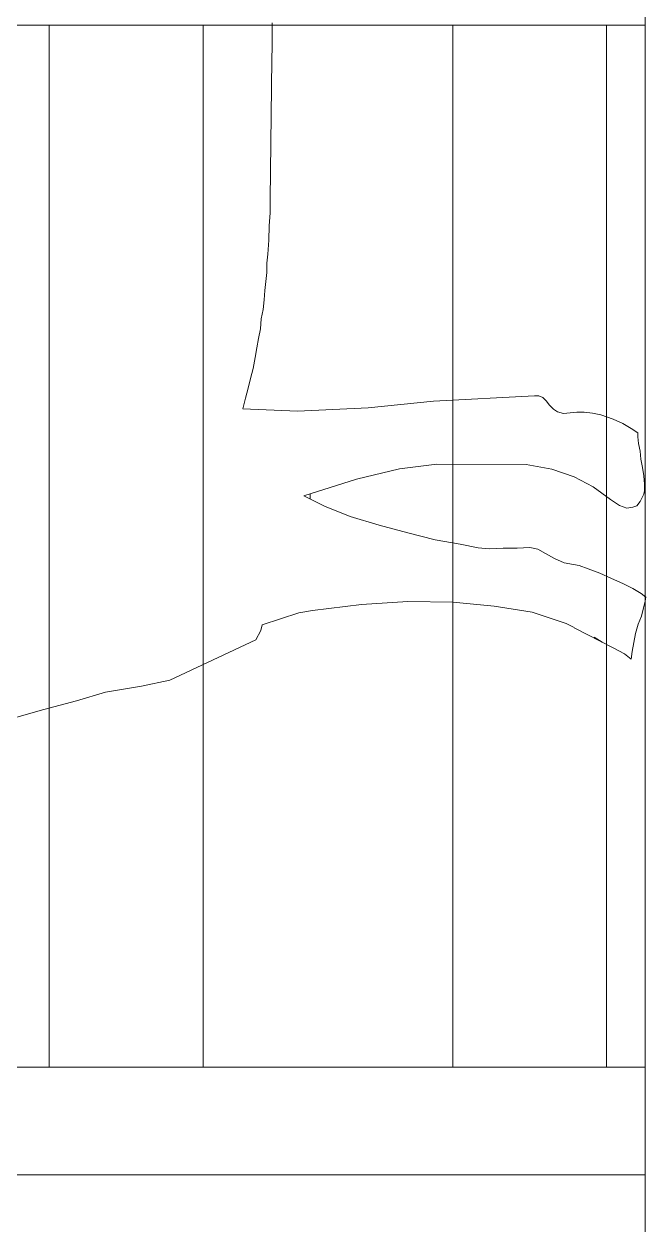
# Model space of a CAD drawing. Header units: millimetres. Extents: x 73 to 57768, y -40361 to 10065.
# Drawn here: x 25203 to 25283.9, y 3256.1 to 3412.3 of the extents above; entities that cross this region are included whole.
import ezdxf

# ---------------------------------------------------------------- set-up
doc = ezdxf.new("R2010")
doc.units = ezdxf.units.MM
doc.layers.add('pogled', color=7, linetype='Continuous', lineweight=5, true_color=0x8db1c3)

msp = doc.modelspace()

# ---------------------------------------------------------------- linework, layer by layer
at = {"layer": 'pogled'}
for p, q in [((25235.249, 3410.915), (25235.267, 3412.425)), ((25235.249, 3410.915), (25235.267, 3412.425)), ((25235.249, 3410.915), (25235.267, 3412.425)), ((25235.249, 3410.915), (25235.267, 3412.425)), ((25235.23, 3409.297), (25235.249, 3410.915)), ((25235.23, 3409.297), (25235.249, 3410.915)), ((25235.23, 3409.297), (25235.249, 3410.915)), ((25235.23, 3409.297), (25235.249, 3410.915)), ((25235.21, 3407.68), (25235.23, 3409.297)), ((25235.21, 3407.68), (25235.23, 3409.297)), ((25235.21, 3407.68), (25235.23, 3409.297)), ((25235.21, 3407.68), (25235.23, 3409.297)), ((25234.992, 3389.456), (25235.21, 3407.68)), ((25234.992, 3389.456), (25235.21, 3407.68)), ((25234.992, 3389.456), (25235.21, 3407.68)), ((25234.992, 3389.456), (25235.21, 3407.68)), ((25234.972, 3387.73), (25234.992, 3389.456)), ((25234.972, 3387.73), (25234.992, 3389.456)), ((25234.972, 3387.73), (25234.992, 3389.456)), ((25234.972, 3387.73), (25234.992, 3389.456)), ((25234.843, 3386.006), (25234.972, 3387.73)), ((25234.843, 3386.006), (25234.972, 3387.73)), ((25234.843, 3386.006), (25234.972, 3387.73)), ((25234.843, 3386.006), (25234.972, 3387.73)), ((25234.821, 3384.173), (25234.843, 3386.006)), ((25234.821, 3384.173), (25234.843, 3386.006)), ((25234.821, 3384.173), (25234.843, 3386.006)), ((25234.821, 3384.173), (25234.843, 3386.006)), ((25234.692, 3382.341), (25234.821, 3384.173)), ((25234.692, 3382.341), (25234.821, 3384.173)), ((25234.692, 3382.341), (25234.821, 3384.173)), ((25234.692, 3382.341), (25234.821, 3384.173)), ((25234.57, 3381.156), (25234.692, 3382.341)), ((25234.57, 3381.156), (25234.692, 3382.341)), ((25234.57, 3381.156), (25234.692, 3382.341)), ((25234.57, 3381.156), (25234.692, 3382.341)), ((25234.433, 3378.785), (25234.555, 3379.97)), ((25234.433, 3378.785), (25234.555, 3379.97)), ((25234.433, 3378.785), (25234.555, 3379.97)), ((25234.433, 3378.785), (25234.555, 3379.97)), ((25234.555, 3379.97), (25234.57, 3381.156)), ((25234.555, 3379.97), (25234.57, 3381.156)), ((25234.555, 3379.97), (25234.57, 3381.156)), ((25234.555, 3379.97), (25234.57, 3381.156)), ((25234.311, 3377.6), (25234.433, 3378.785)), ((25234.311, 3377.6), (25234.433, 3378.785)), ((25234.311, 3377.6), (25234.433, 3378.785)), ((25234.311, 3377.6), (25234.433, 3378.785)), ((25234.189, 3376.415), (25234.311, 3377.6)), ((25234.189, 3376.415), (25234.311, 3377.6)), ((25234.189, 3376.415), (25234.311, 3377.6)), ((25234.189, 3376.415), (25234.311, 3377.6)), ((25233.836, 3373.939), (25234.066, 3375.123)), ((25233.836, 3373.939), (25234.066, 3375.123)), ((25233.836, 3373.939), (25234.066, 3375.123)), ((25233.836, 3373.939), (25234.066, 3375.123)), ((25234.066, 3375.123), (25234.189, 3376.415)), ((25234.066, 3375.123), (25234.189, 3376.415)), ((25234.066, 3375.123), (25234.189, 3376.415)), ((25234.066, 3375.123), (25234.189, 3376.415)), ((25233.713, 3372.646), (25233.836, 3373.939)), ((25233.713, 3372.646), (25233.836, 3373.939)), ((25233.713, 3372.646), (25233.836, 3373.939)), ((25233.713, 3372.646), (25233.836, 3373.939)), ((25233.482, 3371.355), (25233.713, 3372.646)), ((25233.482, 3371.355), (25233.713, 3372.646)), ((25233.482, 3371.355), (25233.713, 3372.646)), ((25233.482, 3371.355), (25233.713, 3372.646)), ((25233.252, 3370.171), (25233.482, 3371.355)), ((25233.252, 3370.171), (25233.482, 3371.355)), ((25233.252, 3370.171), (25233.482, 3371.355)), ((25233.252, 3370.171), (25233.482, 3371.355)), ((25232.788, 3367.48), (25233.021, 3368.88)), ((25232.788, 3367.48), (25233.021, 3368.88)), ((25232.788, 3367.48), (25233.021, 3368.88)), ((25232.788, 3367.48), (25233.021, 3368.88)), ((25233.021, 3368.88), (25233.252, 3370.171)), ((25233.021, 3368.88), (25233.252, 3370.171)), ((25233.021, 3368.88), (25233.252, 3370.171)), ((25233.021, 3368.88), (25233.252, 3370.171)), ((25232.449, 3366.19), (25232.788, 3367.48)), ((25232.449, 3366.19), (25232.788, 3367.48)), ((25232.449, 3366.19), (25232.788, 3367.48)), ((25232.449, 3366.19), (25232.788, 3367.48)), ((25232.11, 3364.9), (25232.449, 3366.19)), ((25232.11, 3364.9), (25232.449, 3366.19)), ((25232.11, 3364.9), (25232.449, 3366.19)), ((25232.11, 3364.9), (25232.449, 3366.19)), ((25231.771, 3363.61), (25232.11, 3364.9)), ((25231.771, 3363.61), (25232.11, 3364.9)), ((25231.771, 3363.61), (25232.11, 3364.9)), ((25231.771, 3363.61), (25232.11, 3364.9)), ((25231.431, 3362.212), (25231.771, 3363.61)), ((25231.431, 3362.212), (25231.771, 3363.61)), ((25231.431, 3362.212), (25231.771, 3363.61)), ((25231.431, 3362.212), (25231.771, 3363.61)), ((25256.249, 3363.209), (25247.718, 3362.341)), ((25256.249, 3363.209), (25247.718, 3362.341)), ((25256.249, 3363.209), (25247.718, 3362.341)), ((25256.249, 3363.209), (25247.718, 3362.341)), ((25269.39, 3363.915), (25256.249, 3363.209)), ((25269.39, 3363.915), (25256.249, 3363.209)), ((25269.39, 3363.915), (25256.249, 3363.209)), ((25269.39, 3363.915), (25256.249, 3363.209)), ((25269.929, 3363.909), (25269.39, 3363.915)), ((25269.929, 3363.909), (25269.39, 3363.915)), ((25269.929, 3363.909), (25269.39, 3363.915)), ((25269.929, 3363.909), (25269.39, 3363.915)), ((25270.465, 3363.687), (25269.929, 3363.909)), ((25270.465, 3363.687), (25269.929, 3363.909)), ((25270.465, 3363.687), (25269.929, 3363.909)), ((25270.465, 3363.687), (25269.929, 3363.909)), ((25270.891, 3363.25), (25270.465, 3363.687)), ((25270.891, 3363.25), (25270.465, 3363.687)), ((25270.891, 3363.25), (25270.465, 3363.687)), ((25270.891, 3363.25), (25270.465, 3363.687)), ((25271.316, 3362.706), (25270.891, 3363.25)), ((25271.316, 3362.706), (25270.891, 3363.25)), ((25271.316, 3362.706), (25270.891, 3363.25)), ((25271.316, 3362.706), (25270.891, 3363.25)), ((25271.849, 3362.16), (25271.316, 3362.706)), ((25271.849, 3362.16), (25271.316, 3362.706)), ((25271.849, 3362.16), (25271.316, 3362.706)), ((25271.849, 3362.16), (25271.316, 3362.706)), ((25238.546, 3361.911), (25231.431, 3362.212)), ((25238.546, 3361.911), (25231.431, 3362.212)), ((25238.546, 3361.911), (25231.431, 3362.212)), ((25238.546, 3361.911), (25231.431, 3362.212)), ((25247.718, 3362.341), (25238.546, 3361.911)), ((25247.718, 3362.341), (25238.546, 3361.911)), ((25247.718, 3362.341), (25238.546, 3361.911)), ((25247.718, 3362.341), (25238.546, 3361.911)), ((25272.384, 3361.83), (25271.849, 3362.16)), ((25272.384, 3361.83), (25271.849, 3362.16)), ((25272.384, 3361.83), (25271.849, 3362.16)), ((25272.384, 3361.83), (25271.849, 3362.16)), ((25273.137, 3361.606), (25272.384, 3361.83)), ((25273.137, 3361.606), (25272.384, 3361.83)), ((25273.137, 3361.606), (25272.384, 3361.83)), ((25273.137, 3361.606), (25272.384, 3361.83)), ((25274.001, 3361.703), (25273.137, 3361.606)), ((25274.001, 3361.703), (25273.137, 3361.606)), ((25274.001, 3361.703), (25273.137, 3361.606)), ((25274.001, 3361.703), (25273.137, 3361.606)), ((25274.865, 3361.801), (25274.001, 3361.703)), ((25274.865, 3361.801), (25274.001, 3361.703)), ((25274.865, 3361.801), (25274.001, 3361.703)), ((25274.865, 3361.801), (25274.001, 3361.703)), ((25275.835, 3361.789), (25274.865, 3361.801)), ((25275.835, 3361.789), (25274.865, 3361.801)), ((25275.835, 3361.789), (25274.865, 3361.801)), ((25275.835, 3361.789), (25274.865, 3361.801)), ((25276.912, 3361.668), (25275.835, 3361.789)), ((25276.912, 3361.668), (25275.835, 3361.789)), ((25276.912, 3361.668), (25275.835, 3361.789)), ((25276.912, 3361.668), (25275.835, 3361.789)), ((25277.988, 3361.44), (25276.912, 3361.668)), ((25277.988, 3361.44), (25276.912, 3361.668)), ((25277.988, 3361.44), (25276.912, 3361.668)), ((25277.988, 3361.44), (25276.912, 3361.668)), ((25279.599, 3360.881), (25277.988, 3361.44)), ((25279.599, 3360.881), (25277.988, 3361.44)), ((25279.599, 3360.881), (25277.988, 3361.44)), ((25279.599, 3360.881), (25277.988, 3361.44)), ((25280.887, 3360.327), (25279.599, 3360.881)), ((25280.887, 3360.327), (25279.599, 3360.881)), ((25280.887, 3360.327), (25279.599, 3360.881)), ((25280.887, 3360.327), (25279.599, 3360.881)), ((25281.957, 3359.667), (25280.887, 3360.327)), ((25281.957, 3359.667), (25280.887, 3360.327)), ((25281.957, 3359.667), (25280.887, 3360.327)), ((25281.957, 3359.667), (25280.887, 3360.327)), ((25282.814, 3359.117), (25281.957, 3359.667)), ((25282.814, 3359.117), (25281.957, 3359.667)), ((25282.814, 3359.117), (25281.957, 3359.667)), ((25282.814, 3359.117), (25281.957, 3359.667)), ((25282.807, 3358.578), (25282.814, 3359.117)), ((25282.807, 3358.578), (25282.814, 3359.117)), ((25282.807, 3358.578), (25282.814, 3359.117)), ((25282.807, 3358.578), (25282.814, 3359.117)), ((25282.905, 3357.714), (25282.807, 3358.578)), ((25282.905, 3357.714), (25282.807, 3358.578)), ((25282.905, 3357.714), (25282.807, 3358.578)), ((25282.905, 3357.714), (25282.807, 3358.578)), ((25283.109, 3356.741), (25282.905, 3357.714)), ((25283.109, 3356.741), (25282.905, 3357.714)), ((25283.109, 3356.741), (25282.905, 3357.714)), ((25283.109, 3356.741), (25282.905, 3357.714)), ((25283.204, 3355.661), (25283.109, 3356.741)), ((25283.204, 3355.661), (25283.109, 3356.741)), ((25283.204, 3355.661), (25283.109, 3356.741)), ((25283.204, 3355.661), (25283.109, 3356.741)), ((25251.83, 3354.419), (25256.69, 3355.008)), ((25251.83, 3354.419), (25256.69, 3355.008)), ((25251.83, 3354.419), (25256.69, 3355.008)), ((25251.83, 3354.419), (25256.69, 3355.008)), ((25256.69, 3355.008), (25268.312, 3354.976)), ((25256.69, 3355.008), (25268.312, 3354.976)), ((25256.69, 3355.008), (25268.312, 3354.976)), ((25256.69, 3355.008), (25268.312, 3354.976)), ((25268.312, 3354.976), (25271.648, 3354.397)), ((25268.312, 3354.976), (25271.648, 3354.397)), ((25268.312, 3354.976), (25271.648, 3354.397)), ((25268.312, 3354.976), (25271.648, 3354.397)), ((25283.406, 3354.58), (25283.204, 3355.661)), ((25283.406, 3354.58), (25283.204, 3355.661)), ((25283.406, 3354.58), (25283.204, 3355.661)), ((25283.406, 3354.58), (25283.204, 3355.661)), ((25246.205, 3353.084), (25251.83, 3354.419)), ((25246.205, 3353.084), (25251.83, 3354.419)), ((25246.205, 3353.084), (25251.83, 3354.419)), ((25246.205, 3353.084), (25251.83, 3354.419)), ((25271.648, 3354.397), (25274.548, 3353.392)), ((25271.648, 3354.397), (25274.548, 3353.392)), ((25271.648, 3354.397), (25274.548, 3353.392)), ((25271.648, 3354.397), (25274.548, 3353.392)), ((25274.548, 3353.392), (25277.013, 3352.068)), ((25274.548, 3353.392), (25277.013, 3352.068)), ((25274.548, 3353.392), (25277.013, 3352.068)), ((25274.548, 3353.392), (25277.013, 3352.068)), ((25283.609, 3353.499), (25283.406, 3354.58)), ((25283.609, 3353.499), (25283.406, 3354.58)), ((25283.609, 3353.499), (25283.406, 3354.58)), ((25283.609, 3353.499), (25283.406, 3354.58)), ((25283.704, 3352.42), (25283.609, 3353.499)), ((25283.704, 3352.42), (25283.609, 3353.499)), ((25283.704, 3352.42), (25283.609, 3353.499)), ((25283.704, 3352.42), (25283.609, 3353.499)), ((25239.385, 3350.9), (25246.205, 3353.084)), ((25239.385, 3350.9), (25246.205, 3353.084)), ((25239.385, 3350.9), (25246.205, 3353.084)), ((25239.385, 3350.9), (25246.205, 3353.084)), ((25277.013, 3352.068), (25279.258, 3350.424)), ((25277.013, 3352.068), (25279.258, 3350.424)), ((25277.013, 3352.068), (25279.258, 3350.424)), ((25277.013, 3352.068), (25279.258, 3350.424)), ((25283.694, 3351.557), (25283.704, 3352.42)), ((25283.694, 3351.557), (25283.704, 3352.42)), ((25283.694, 3351.557), (25283.704, 3352.42)), ((25283.694, 3351.557), (25283.704, 3352.42)), ((25242.065, 3349.574), (25239.385, 3350.9)), ((25242.065, 3349.574), (25239.385, 3350.9)), ((25242.065, 3349.574), (25239.385, 3350.9)), ((25242.065, 3349.574), (25239.385, 3350.9)), ((25240.177, 3351.154), (25240.192, 3350.501)), ((25240.177, 3351.154), (25240.192, 3350.501)), ((25240.177, 3351.154), (25240.192, 3350.501)), ((25240.177, 3351.154), (25240.192, 3350.501)), ((25279.258, 3350.424), (25280.436, 3349.655)), ((25279.258, 3350.424), (25280.436, 3349.655)), ((25279.258, 3350.424), (25280.436, 3349.655)), ((25279.258, 3350.424), (25280.436, 3349.655)), ((25282.7, 3349.628), (25283.138, 3350.162)), ((25282.7, 3349.628), (25283.138, 3350.162)), ((25282.7, 3349.628), (25283.138, 3350.162)), ((25282.7, 3349.628), (25283.138, 3350.162)), ((25283.138, 3350.162), (25283.36, 3350.698)), ((25283.138, 3350.162), (25283.36, 3350.698)), ((25283.138, 3350.162), (25283.36, 3350.698)), ((25283.138, 3350.162), (25283.36, 3350.698)), ((25283.36, 3350.698), (25283.581, 3351.127)), ((25283.36, 3350.698), (25283.581, 3351.127)), ((25283.36, 3350.698), (25283.581, 3351.127)), ((25283.36, 3350.698), (25283.581, 3351.127)), ((25283.581, 3351.127), (25283.694, 3351.557)), ((25283.581, 3351.127), (25283.694, 3351.557)), ((25283.581, 3351.127), (25283.694, 3351.557)), ((25283.581, 3351.127), (25283.694, 3351.557)), ((25245.393, 3348.24), (25242.065, 3349.574)), ((25245.393, 3348.24), (25242.065, 3349.574)), ((25245.393, 3348.24), (25242.065, 3349.574)), ((25245.393, 3348.24), (25242.065, 3349.574)), ((25280.436, 3349.655), (25281.402, 3349.32)), ((25280.436, 3349.655), (25281.402, 3349.32)), ((25280.436, 3349.655), (25281.402, 3349.32)), ((25280.436, 3349.655), (25281.402, 3349.32)), ((25281.402, 3349.32), (25282.158, 3349.418)), ((25281.402, 3349.32), (25282.158, 3349.418)), ((25281.402, 3349.32), (25282.158, 3349.418)), ((25281.402, 3349.32), (25282.158, 3349.418)), ((25282.158, 3349.418), (25282.7, 3349.628)), ((25282.158, 3349.418), (25282.7, 3349.628)), ((25282.158, 3349.418), (25282.7, 3349.628)), ((25282.158, 3349.418), (25282.7, 3349.628)), ((25249.154, 3347.117), (25245.393, 3348.24)), ((25249.154, 3347.117), (25245.393, 3348.24)), ((25249.154, 3347.117), (25245.393, 3348.24)), ((25249.154, 3347.117), (25245.393, 3348.24)), ((25252.917, 3346.101), (25249.154, 3347.117)), ((25252.917, 3346.101), (25249.154, 3347.117)), ((25252.917, 3346.101), (25249.154, 3347.117)), ((25252.917, 3346.101), (25249.154, 3347.117)), ((25256.465, 3345.196), (25252.917, 3346.101)), ((25256.465, 3345.196), (25252.917, 3346.101)), ((25256.465, 3345.196), (25252.917, 3346.101)), ((25256.465, 3345.196), (25252.917, 3346.101)), ((25259.693, 3344.618), (25256.465, 3345.196)), ((25259.693, 3344.618), (25256.465, 3345.196)), ((25259.693, 3344.618), (25256.465, 3345.196)), ((25259.693, 3344.618), (25256.465, 3345.196)), ((25262.061, 3344.158), (25259.693, 3344.618)), ((25262.061, 3344.158), (25259.693, 3344.618)), ((25262.061, 3344.158), (25259.693, 3344.618)), ((25262.061, 3344.158), (25259.693, 3344.618)), ((25263.461, 3344.034), (25262.061, 3344.158)), ((25263.461, 3344.034), (25262.061, 3344.158)), ((25263.461, 3344.034), (25262.061, 3344.158)), ((25263.461, 3344.034), (25262.061, 3344.158)), ((25265.296, 3344.12), (25263.461, 3344.034)), ((25265.296, 3344.12), (25263.461, 3344.034)), ((25265.296, 3344.12), (25263.461, 3344.034)), ((25265.296, 3344.12), (25263.461, 3344.034)), ((25267.129, 3344.098), (25265.296, 3344.12)), ((25267.129, 3344.098), (25265.296, 3344.12)), ((25267.129, 3344.098), (25265.296, 3344.12)), ((25267.129, 3344.098), (25265.296, 3344.12)), ((25268.748, 3344.186), (25267.129, 3344.098)), ((25268.748, 3344.186), (25267.129, 3344.098)), ((25268.748, 3344.186), (25267.129, 3344.098)), ((25268.748, 3344.186), (25267.129, 3344.098)), ((25269.824, 3343.958), (25268.748, 3344.186)), ((25269.824, 3343.958), (25268.748, 3344.186)), ((25269.824, 3343.958), (25268.748, 3344.186)), ((25269.824, 3343.958), (25268.748, 3344.186)), ((25270.788, 3343.407), (25269.824, 3343.958)), ((25270.788, 3343.407), (25269.824, 3343.958)), ((25270.788, 3343.407), (25269.824, 3343.958)), ((25270.788, 3343.407), (25269.824, 3343.958)), ((25271.966, 3342.746), (25270.788, 3343.407)), ((25271.966, 3342.746), (25270.788, 3343.407)), ((25271.966, 3342.746), (25270.788, 3343.407)), ((25271.966, 3342.746), (25270.788, 3343.407)), ((25273.254, 3342.191), (25271.966, 3342.746)), ((25273.254, 3342.191), (25271.966, 3342.746)), ((25273.254, 3342.191), (25271.966, 3342.746)), ((25273.254, 3342.191), (25271.966, 3342.746)), ((25274.437, 3341.961), (25273.254, 3342.191)), ((25274.437, 3341.961), (25273.254, 3342.191)), ((25274.437, 3341.961), (25273.254, 3342.191)), ((25274.437, 3341.961), (25273.254, 3342.191)), ((25275.191, 3341.844), (25274.437, 3341.961)), ((25275.191, 3341.844), (25274.437, 3341.961)), ((25275.191, 3341.844), (25274.437, 3341.961)), ((25275.191, 3341.844), (25274.437, 3341.961)), ((25276.372, 3341.399), (25275.191, 3341.844)), ((25276.372, 3341.399), (25275.191, 3341.844)), ((25276.372, 3341.399), (25275.191, 3341.844)), ((25276.372, 3341.399), (25275.191, 3341.844)), ((25277.875, 3340.842), (25276.372, 3341.399)), ((25277.875, 3340.842), (25276.372, 3341.399)), ((25277.875, 3340.842), (25276.372, 3341.399)), ((25277.875, 3340.842), (25276.372, 3341.399)), ((25279.377, 3340.176), (25277.875, 3340.842)), ((25279.377, 3340.176), (25277.875, 3340.842)), ((25279.377, 3340.176), (25277.875, 3340.842)), ((25279.377, 3340.176), (25277.875, 3340.842)), ((25280.879, 3339.511), (25279.377, 3340.176)), ((25280.879, 3339.511), (25279.377, 3340.176)), ((25280.879, 3339.511), (25279.377, 3340.176)), ((25280.879, 3339.511), (25279.377, 3340.176)), ((25282.165, 3338.849), (25280.879, 3339.511)), ((25282.165, 3338.849), (25280.879, 3339.511)), ((25282.165, 3338.849), (25280.879, 3339.511)), ((25282.165, 3338.849), (25280.879, 3339.511)), ((25283.236, 3338.189), (25282.165, 3338.849)), ((25283.236, 3338.189), (25282.165, 3338.849)), ((25283.236, 3338.189), (25282.165, 3338.849)), ((25283.236, 3338.189), (25282.165, 3338.849)), ((25283.878, 3337.75), (25283.236, 3338.189)), ((25283.878, 3337.75), (25283.236, 3338.189)), ((25283.878, 3337.75), (25283.236, 3338.189)), ((25283.878, 3337.75), (25283.236, 3338.189)), ((25283.764, 3337.212), (25283.878, 3337.75)), ((25283.764, 3337.212), (25283.878, 3337.75)), ((25283.764, 3337.212), (25283.878, 3337.75)), ((25283.764, 3337.212), (25283.878, 3337.75)), ((25238.699, 3335.69), (25240.501, 3336.004)), ((25238.699, 3335.69), (25240.501, 3336.004)), ((25238.699, 3335.69), (25240.501, 3336.004)), ((25238.699, 3335.69), (25240.501, 3336.004)), ((25240.501, 3336.004), (25246.873, 3336.79)), ((25240.501, 3336.004), (25246.873, 3336.79)), ((25240.501, 3336.004), (25246.873, 3336.79)), ((25240.501, 3336.004), (25246.873, 3336.79)), ((25246.873, 3336.79), (25252.917, 3337.149)), ((25246.873, 3336.79), (25252.917, 3337.149)), ((25246.873, 3336.79), (25252.917, 3337.149)), ((25246.873, 3336.79), (25252.917, 3337.149)), ((25252.917, 3337.149), (25258.741, 3337.08)), ((25252.917, 3337.149), (25258.741, 3337.08)), ((25252.917, 3337.149), (25258.741, 3337.08)), ((25252.917, 3337.149), (25258.741, 3337.08)), ((25258.741, 3337.08), (25264.127, 3336.584)), ((25258.741, 3337.08), (25264.127, 3336.584)), ((25258.741, 3337.08), (25264.127, 3336.584)), ((25258.741, 3337.08), (25264.127, 3336.584)), ((25264.127, 3336.584), (25269.079, 3335.77)), ((25264.127, 3336.584), (25269.079, 3335.77)), ((25264.127, 3336.584), (25269.079, 3335.77)), ((25264.127, 3336.584), (25269.079, 3335.77)), ((25283.309, 3335.276), (25283.538, 3336.352)), ((25283.309, 3335.276), (25283.538, 3336.352)), ((25283.309, 3335.276), (25283.538, 3336.352)), ((25283.309, 3335.276), (25283.538, 3336.352)), ((25283.538, 3336.352), (25283.764, 3337.212)), ((25283.538, 3336.352), (25283.764, 3337.212)), ((25283.538, 3336.352), (25283.764, 3337.212)), ((25283.538, 3336.352), (25283.764, 3337.212)), ((25233.948, 3334.13), (25238.699, 3335.69)), ((25233.948, 3334.13), (25238.699, 3335.69)), ((25233.948, 3334.13), (25238.699, 3335.69)), ((25233.948, 3334.13), (25238.699, 3335.69)), ((25269.079, 3335.77), (25273.483, 3334.315)), ((25269.079, 3335.77), (25273.483, 3334.315)), ((25269.079, 3335.77), (25273.483, 3334.315)), ((25269.079, 3335.77), (25273.483, 3334.315)), ((25282.865, 3334.203), (25283.309, 3335.276)), ((25282.865, 3334.203), (25283.309, 3335.276)), ((25282.865, 3334.203), (25283.309, 3335.276)), ((25282.865, 3334.203), (25283.309, 3335.276)), ((25233.115, 3332.181), (25233.783, 3333.388)), ((25233.115, 3332.181), (25233.783, 3333.388)), ((25233.115, 3332.181), (25233.783, 3333.388)), ((25233.115, 3332.181), (25233.783, 3333.388)), ((25233.783, 3333.388), (25233.948, 3334.13)), ((25233.783, 3333.388), (25233.948, 3334.13)), ((25233.783, 3333.388), (25233.948, 3334.13)), ((25233.783, 3333.388), (25233.948, 3334.13)), ((25273.483, 3334.315), (25274.553, 3333.796)), ((25273.483, 3334.315), (25274.553, 3333.796)), ((25273.483, 3334.315), (25274.553, 3333.796)), ((25273.483, 3334.315), (25274.553, 3333.796)), ((25274.549, 3333.766), (25279.7, 3331.113)), ((25274.549, 3333.766), (25279.7, 3331.113)), ((25274.549, 3333.766), (25279.7, 3331.113)), ((25274.549, 3333.766), (25279.7, 3331.113)), ((25282.297, 3331.837), (25282.527, 3333.021)), ((25282.297, 3331.837), (25282.527, 3333.021)), ((25282.297, 3331.837), (25282.527, 3333.021)), ((25282.297, 3331.837), (25282.527, 3333.021)), ((25282.527, 3333.021), (25282.865, 3334.203)), ((25282.527, 3333.021), (25282.865, 3334.203)), ((25282.527, 3333.021), (25282.865, 3334.203)), ((25282.527, 3333.021), (25282.865, 3334.203)), ((25233.115, 3332.181), (25221.953, 3326.924)), ((25233.115, 3332.181), (25221.953, 3326.924)), ((25233.115, 3332.181), (25221.953, 3326.924)), ((25233.115, 3332.181), (25221.953, 3326.924)), ((25277.129, 3332.546), (25278.199, 3331.886)), ((25277.129, 3332.546), (25278.199, 3331.886)), ((25277.129, 3332.546), (25278.199, 3331.886)), ((25277.129, 3332.546), (25278.199, 3331.886)), ((25282.067, 3330.653), (25282.297, 3331.837)), ((25282.067, 3330.653), (25282.297, 3331.837)), ((25282.067, 3330.653), (25282.297, 3331.837)), ((25282.067, 3330.653), (25282.297, 3331.837)), ((25279.7, 3331.113), (25281.093, 3330.342)), ((25279.7, 3331.113), (25281.093, 3330.342)), ((25279.7, 3331.113), (25281.093, 3330.342)), ((25279.7, 3331.113), (25281.093, 3330.342)), ((25281.093, 3330.342), (25281.948, 3329.684)), ((25281.093, 3330.342), (25281.948, 3329.684)), ((25281.093, 3330.342), (25281.948, 3329.684)), ((25281.093, 3330.342), (25281.948, 3329.684)), ((25281.948, 3329.684), (25282.067, 3330.653)), ((25281.948, 3329.684), (25282.067, 3330.653)), ((25281.948, 3329.684), (25282.067, 3330.653)), ((25281.948, 3329.684), (25282.067, 3330.653)), ((25218.249, 3326.17), (25221.953, 3326.924)), ((25218.249, 3326.17), (25221.953, 3326.924)), ((25218.249, 3326.17), (25221.953, 3326.924)), ((25218.249, 3326.17), (25221.953, 3326.924)), ((25209.779, 3324.259), (25213.567, 3325.4)), ((25209.779, 3324.259), (25213.567, 3325.4)), ((25209.779, 3324.259), (25213.567, 3325.4)), ((25209.779, 3324.259), (25213.567, 3325.4)), ((25213.567, 3325.4), (25218.249, 3326.17)), ((25213.567, 3325.4), (25218.249, 3326.17)), ((25213.567, 3325.4), (25218.249, 3326.17)), ((25213.567, 3325.4), (25218.249, 3326.17)), ((25205.559, 3323.123), (25209.779, 3324.259)), ((25205.559, 3323.123), (25209.779, 3324.259)), ((25205.559, 3323.123), (25209.779, 3324.259)), ((25205.559, 3323.123), (25209.779, 3324.259)), ((25201.122, 3321.882), (25205.559, 3323.123)), ((25201.122, 3321.882), (25205.559, 3323.123)), ((25201.122, 3321.882), (25205.559, 3323.123)), ((25201.122, 3321.882), (25205.559, 3323.123))]:
    msp.add_line(p, q, dxfattribs=at)
at = {"layer": 'pogled', "ltscale": 5}
msp.add_lwpolyline([(25283.754, 3822.596), (25283.754, 3262.596), (25283.754, 3015.339)], dxfattribs=at)
at = {"layer": 'pogled'}
for points in [[(25283.754, 3412.111), (25283.754, 3426.111)], [(25283.754, 3412.111), (25148.754, 3412.111)], [(25206.254, 3276.596), (25206.254, 3412.111)], [(25226.254, 3276.596), (25226.254, 3412.111)], [(25258.754, 3276.596), (25258.754, 3412.111)], [(25278.754, 3276.596), (25278.754, 3412.111)], [(25278.754, 3386.111), (25278.754, 3412.111)], [(25283.754, 3276.596), (25148.754, 3276.596)], [(25283.754, 3262.596), (25148.754, 3262.596)]]:
    msp.add_lwpolyline(points, dxfattribs=at)

doc.saveas('drawing.dxf')
